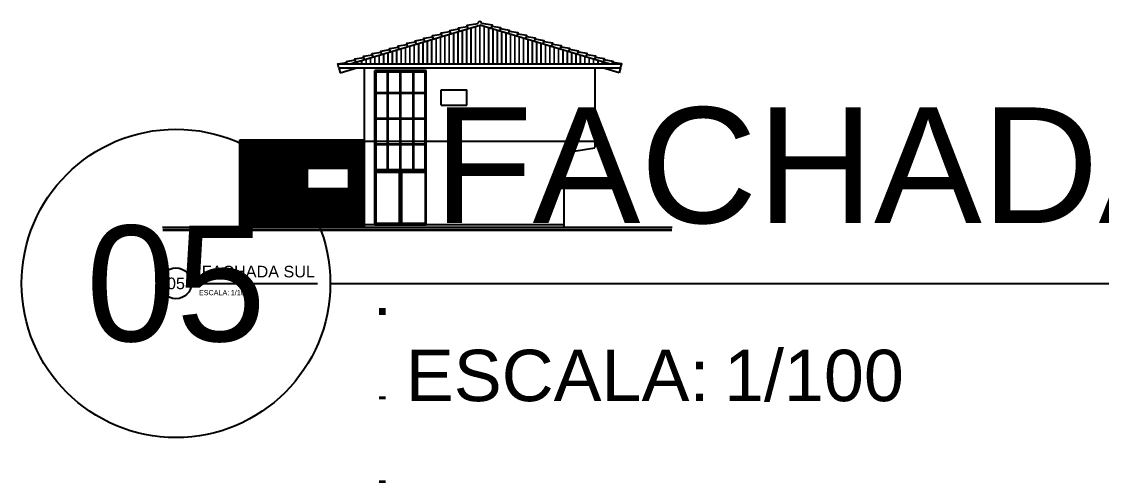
# Model space of a CAD drawing. Header units: metres. Extents: x 47619 to 48001, y 23263 to 23573.
# Drawn here: x 47817.14 to 47859.11, y 23464.65 to 23482.31 of the extents above; entities that cross this region are included whole.
import ezdxf
from ezdxf.enums import TextEntityAlignment as Align

# ---------------------------------------------------------------- set-up
doc = ezdxf.new("R2010")
doc.units = ezdxf.units.M
doc.header["$LTSCALE"] = 0.25
doc.linetypes.add('DIVIDEX2', pattern=[63.5, 25.4, -12.7, 0, -12.7, 0, -12.7])
for name, color, linetype in [('0 @ 0.1', 7, 'Continuous'), ('0 @ 1', 7, 'Continuous'), ('ARQ_ALV VS', 2, 'Continuous'), ('ARQ_VISTA 02', 2, 'Continuous'), ('ARQ_VISTA 03', 3, 'Continuous'), ('SIMB_02', 2, 'Continuous'), ('SIMB_PREENCHIMENTO', 253, 'Continuous'), ('SIMB_TXT', 1, 'Continuous')]:
    doc.layers.add(name, color=color, linetype=linetype)
doc.layers.add('ARQ_0', color=7, linetype='Continuous', true_color=0xff7400, plot=False)
for name, color, linetype, lineweight in [('ARQ_CINZA 02', 251, 'Continuous', 9), ('ARQ_CINZA 03', 252, 'Continuous', 9), ('SIMB_LCT', 252, 'DIVIDEX2', 100)]:
    doc.layers.add(name, color=color, linetype=linetype, lineweight=lineweight)
doc.styles.add('SIMB', font='arial.ttf')

# ---------------------------------------------------------------- blocks, each defined once
blk = doc.blocks.new('*U71')
at = {"layer": 'SIMB_LCT'}
blk.add_line((-6, 0), (-54.483, 0), dxfattribs=at)
at = {"layer": 'SIMB_TXT', "style": 'SIMB'}
for tag, height, p in [('000', 3.5, (-2.25, 0)), ('999', 2, (2.525, 0))]:
    blk.add_attdef(tag, text='', height=height, rotation=90, dxfattribs=at).set_placement(p, align=Align.MIDDLE_CENTER)
blk = doc.blocks.new('*U358')
at = {"layer": '0 @ 1', "rotation": 270}
blk.add_blockref('*U71', (0.7, -4.289), dxfattribs=at)
blk = doc.blocks.new('PAV_TER')
blk.add_blockref('*U358', (0, 0))
blk = doc.blocks.new('*U226')
at = {"layer": 'SIMB_02'}
blk.add_line((6, 0), (54.958, 0), dxfattribs=at)
blk.add_circle((0, 0), 6, dxfattribs=at)
at = {"layer": 'SIMB_TXT', "style": 'SIMB'}
blk.add_text('ESCALA:', height=2, dxfattribs=at).set_placement((8.936, -4.582))
blk.add_attdef('TITULO_DO_DESENHO', text='', height=4.5, dxfattribs=at).set_placement((10.022, 1), align=Align.BOTTOM_LEFT)
blk.add_attdef('NUM', text='', height=4.5, dxfattribs=at).set_placement((0, 0), align=Align.MIDDLE_CENTER)
blk.add_attdef('ESCALA', (21.304, -4.582), '', height=2, dxfattribs=at)
blk = doc.blocks.new('*U375')
at = {"layer": '0 @ 0.1', "xscale": 0.1, "yscale": 0.1, "zscale": 0.1}
blk.add_blockref('*U226', (47823.137, 23472.123), dxfattribs=at).add_auto_attribs({'TITULO_DO_DESENHO': 'FACHADA SUL', 'NUM': '05', 'ESCALA': '1/100'})
at = {"layer": '0 @ 1'}
blk.add_blockref('*U226', (47823.137, 23472.123), dxfattribs=at).add_auto_attribs({'TITULO_DO_DESENHO': 'FACHADA SUL', 'NUM': '05', 'ESCALA': '1/100'})

msp = doc.modelspace()

# ---------------------------------------------------------------- hatches: boundary and pattern name
at = {"layer": 'ARQ_CINZA 03'}
h = msp.add_hatch(dxfattribs=at)
h.set_pattern_fill('_USER', color=256, scale=0.17, angle=90, style=0, pattern_type=0)
h.set_pattern_definition([(90, (47832.05525, 23481.13032), (-0.17, 1e-17), [])])
h.paths.add_polyline_path([(47839.976, 23480.661), (47834.944, 23482.171), (47829.912, 23480.661)])
h = msp.add_hatch(dxfattribs=at)
h.set_pattern_fill('_USER', color=256, scale=0.17, angle=90, style=0, pattern_type=0)
h.set_pattern_definition([(90, (47832.07525, 23481.13032), (-0.17, 1e-17), [])])
h.paths.add_polyline_path([(47839.976, 23480.661), (47834.944, 23482.171), (47829.912, 23480.661)])
at = {"layer": 'SIMB_PREENCHIMENTO'}
h = msp.add_hatch(dxfattribs=at)
h.set_pattern_fill('AR-BRSTD', color=256, scale=0.001)
h.paths.add_polyline_path([(47830.469, 23477.704), (47825.619, 23477.704), (47825.619, 23474.304), (47830.469, 23474.304)])
h.paths.add_polyline_path([(47828.244, 23476.604), (47829.844, 23476.604), (47829.844, 23475.804), (47828.244, 23475.804)], flags=16)

# ---------------------------------------------------------------- linework, layer by layer
at = {"layer": 'ARQ_0'}
for p, q in [((47830.469, 23477.658), (47839.419, 23477.658)), ((47830.869, 23474.404), (47830.469, 23474.404)), ((47838.219, 23474.404), (47832.869, 23474.404))]:
    msp.add_line(p, q, dxfattribs=at)
at = {"layer": 'ARQ_ALV VS'}
for p, q in [((47829.469, 23480.513), (47829.526, 23480.321)), ((47829.526, 23480.321), (47830.165, 23480.513)), ((47840.361, 23480.321), (47839.723, 23480.513)), ((47840.419, 23480.513), (47840.361, 23480.321))]:
    msp.add_line(p, q, dxfattribs=at)
at = {"layer": 'ARQ_CINZA 02', "const_width": 0.1}
msp.add_lwpolyline([(47822.619, 23474.204), (47842.419, 23474.204)], dxfattribs=at)
at = {"layer": 'ARQ_VISTA 02'}
for p, q in [((47830.919, 23476.554), (47830.919, 23480.354)), ((47830.919, 23480.354), (47832.819, 23480.354)), ((47831.354, 23476.554), (47831.354, 23480.354)), ((47831.384, 23476.554), (47831.384, 23480.354)), ((47831.854, 23476.554), (47831.854, 23480.354)), ((47831.884, 23476.554), (47831.884, 23480.354)), ((47832.354, 23476.554), (47832.354, 23480.354)), ((47832.384, 23476.554), (47832.384, 23480.354)), ((47832.819, 23476.554), (47832.819, 23480.354)), ((47830.919, 23479.554), (47831.354, 23479.554)), ((47830.919, 23479.524), (47831.354, 23479.524)), ((47831.384, 23479.554), (47831.854, 23479.554)), ((47831.384, 23479.524), (47831.854, 23479.524)), ((47831.884, 23479.554), (47832.354, 23479.554)), ((47831.884, 23479.524), (47832.354, 23479.524)), ((47832.384, 23479.554), (47832.819, 23479.554)), ((47832.384, 23479.524), (47832.819, 23479.524)), ((47830.919, 23478.554), (47831.354, 23478.554)), ((47830.919, 23478.524), (47831.354, 23478.524)), ((47831.384, 23478.554), (47831.854, 23478.554)), ((47831.384, 23478.524), (47831.854, 23478.524)), ((47831.884, 23478.554), (47832.354, 23478.554)), ((47831.884, 23478.524), (47832.354, 23478.524)), ((47832.384, 23478.554), (47832.819, 23478.554)), ((47832.384, 23478.524), (47832.819, 23478.524)), ((47825.619, 23474.304), (47825.619, 23477.704)), ((47825.619, 23477.704), (47830.469, 23477.704)), ((47830.919, 23477.554), (47831.354, 23477.554)), ((47830.919, 23477.524), (47831.354, 23477.524)), ((47831.384, 23477.554), (47831.854, 23477.554)), ((47831.384, 23477.524), (47831.854, 23477.524)), ((47831.884, 23477.554), (47832.354, 23477.554)), ((47831.884, 23477.524), (47832.354, 23477.524)), ((47832.384, 23477.554), (47832.819, 23477.554)), ((47832.384, 23477.524), (47832.819, 23477.524)), ((47830.869, 23476.504), (47832.869, 23476.504)), ((47830.919, 23476.554), (47832.819, 23476.554)), ((47831.869, 23476.504), (47831.869, 23474.404))]:
    msp.add_line(p, q, dxfattribs=at)
msp.add_lwpolyline([(47837.741, 23481.332), (47837.781, 23481.466), (47837.433, 23481.522)], dxfattribs=at)
for points in [[(47828.244, 23476.604), (47829.844, 23476.604), (47829.844, 23475.804), (47828.244, 23475.804)], [(47830.919, 23476.454), (47831.819, 23476.454), (47831.819, 23474.454), (47830.919, 23474.454)], [(47831.919, 23476.454), (47832.819, 23476.454), (47832.819, 23474.454), (47831.919, 23474.454)]]:
    msp.add_lwpolyline(points, close=True, dxfattribs=at)
at = {"layer": 'ARQ_VISTA 03'}
for p, q in [((47829.912, 23480.661), (47834.944, 23482.171)), ((47839.976, 23480.661), (47834.944, 23482.171)), ((47829.424, 23480.661), (47840.463, 23480.661)), ((47829.469, 23480.513), (47840.419, 23480.513)), ((47830.469, 23474.304), (47830.469, 23480.513)), ((47830.869, 23474.404), (47830.869, 23480.404)), ((47832.869, 23480.404), (47830.869, 23480.404)), ((47832.869, 23474.404), (47832.869, 23480.404)), ((47839.419, 23480.513), (47839.419, 23477.408)), ((47833.444, 23479.058), (47833.444, 23479.658)), ((47833.444, 23479.658), (47834.444, 23479.658)), ((47834.444, 23479.058), (47834.444, 23479.658)), ((47833.444, 23479.058), (47834.444, 23479.058)), ((47838.219, 23477.204), (47839.419, 23477.404)), ((47838.219, 23477.204), (47838.219, 23474.304)), ((47830.869, 23474.404), (47832.869, 23474.404)), ((47842.419, 23474.304), (47822.619, 23474.304))]:
    msp.add_line(p, q, dxfattribs=at)
for points in [[(47833.823, 23481.835), (47833.782, 23481.969), (47834.131, 23482.025)], [(47834.158, 23481.935), (47834.118, 23482.069), (47834.466, 23482.125)], [(47834.493, 23482.036), (47834.453, 23482.17), (47834.869, 23482.237)], [(47835.395, 23482.036), (47835.435, 23482.17), (47835.019, 23482.237)], [(47835.73, 23481.935), (47835.77, 23482.069), (47835.421, 23482.125)], [(47836.065, 23481.835), (47836.105, 23481.969), (47835.757, 23482.025)], [(47832.146, 23481.332), (47832.106, 23481.466), (47832.455, 23481.522)], [(47832.482, 23481.432), (47832.441, 23481.566), (47832.79, 23481.622)], [(47832.817, 23481.533), (47832.777, 23481.667), (47833.125, 23481.723)], [(47833.152, 23481.634), (47833.112, 23481.768), (47833.461, 23481.824)], [(47833.487, 23481.734), (47833.447, 23481.868), (47833.796, 23481.924)], [(47836.4, 23481.734), (47836.44, 23481.868), (47836.092, 23481.924)], [(47836.736, 23481.634), (47836.776, 23481.768), (47836.427, 23481.824)], [(47837.071, 23481.533), (47837.111, 23481.667), (47836.762, 23481.723)], [(47837.406, 23481.432), (47837.446, 23481.566), (47837.098, 23481.622)], [(47830.805, 23480.93), (47830.765, 23481.064), (47831.114, 23481.12)], [(47831.141, 23481.03), (47831.1, 23481.164), (47831.449, 23481.22)], [(47831.476, 23481.131), (47831.436, 23481.265), (47831.784, 23481.321)], [(47831.811, 23481.231), (47831.771, 23481.365), (47832.12, 23481.421)], [(47838.076, 23481.231), (47838.117, 23481.365), (47837.768, 23481.421)], [(47838.412, 23481.131), (47838.452, 23481.265), (47838.103, 23481.321)], [(47838.747, 23481.03), (47838.787, 23481.164), (47838.439, 23481.22)], [(47839.082, 23480.93), (47839.122, 23481.064), (47838.774, 23481.12)], [(47829.469, 23480.513), (47829.424, 23480.661), (47829.773, 23480.717)], [(47829.79, 23480.661), (47829.76, 23480.762), (47830.108, 23480.818)], [(47830.135, 23480.728), (47830.095, 23480.862), (47830.443, 23480.918)], [(47830.47, 23480.829), (47830.43, 23480.963), (47830.779, 23481.019)], [(47839.417, 23480.829), (47839.458, 23480.963), (47839.109, 23481.019)], [(47839.753, 23480.728), (47839.793, 23480.862), (47839.444, 23480.918)], [(47840.098, 23480.661), (47840.128, 23480.762), (47839.779, 23480.818)], [(47840.419, 23480.513), (47840.463, 23480.661), (47840.115, 23480.717)]]:
    msp.add_lwpolyline(points, dxfattribs=at)
msp.add_arc((47834.944, 23482.237), 0.075, 0, 180, dxfattribs=at)

# ---------------------------------------------------------------- block references
for name, p in [('*U375', (0, 0)), ('PAV_TER', (47830.469, 23420.963))]:
    msp.add_blockref(name, p)

doc.saveas('drawing.dxf')
